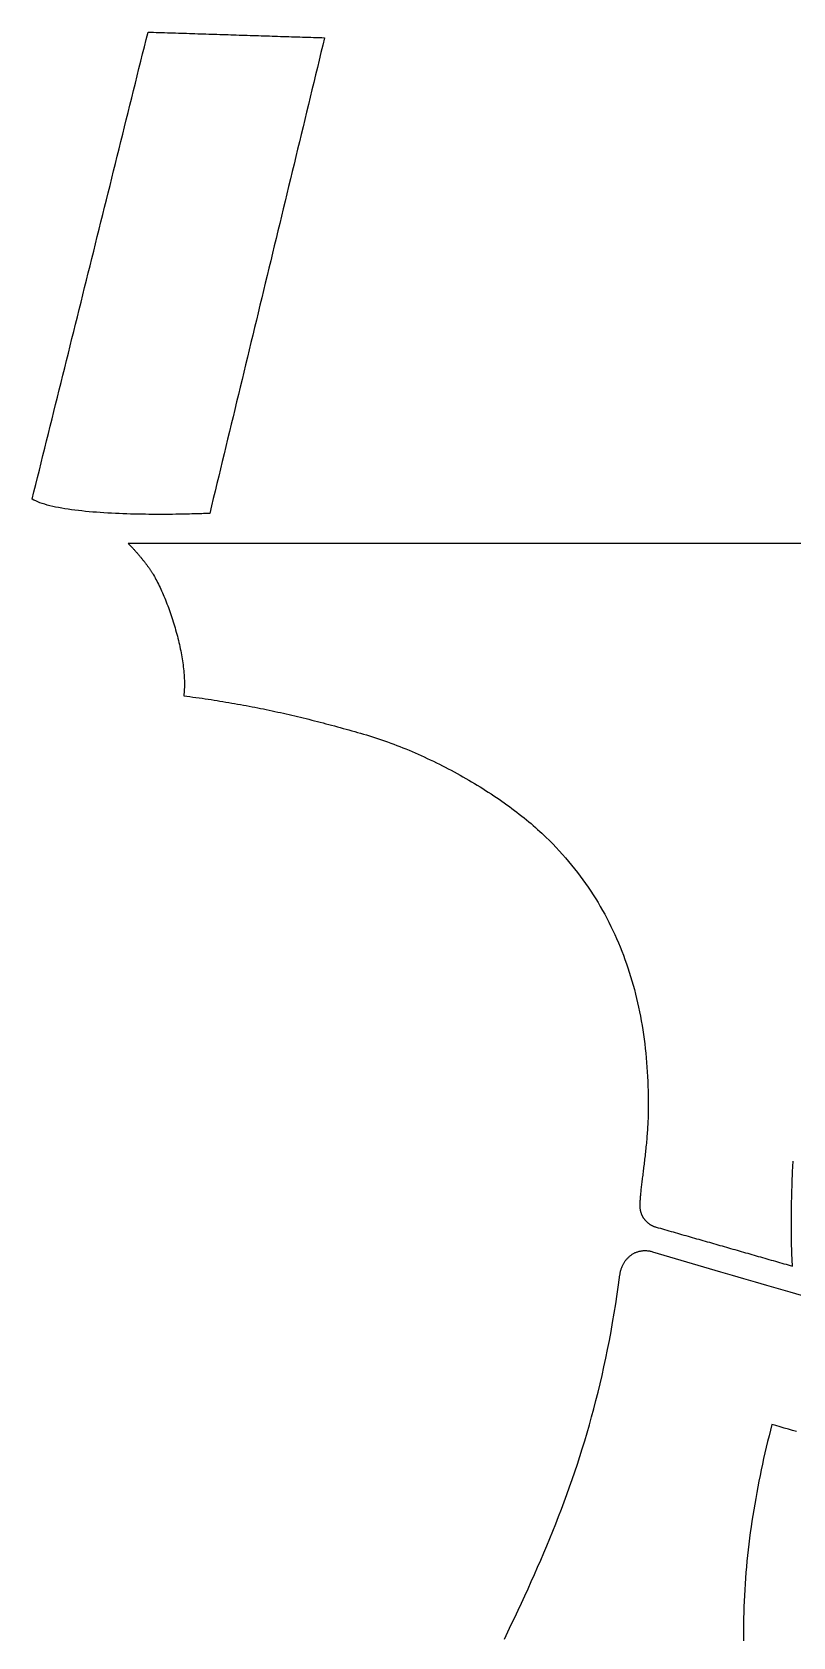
# Model space of a CAD drawing. Header units: millimetres. Extents: x 171 to 295, y -143 to -56.
# Drawn here: x 171.17 to 193.04, y -101.87 to -55.75 of the extents above; entities that cross this region are included whole.
import ezdxf

# ---------------------------------------------------------------- set-up
doc = ezdxf.new("R2010")
doc.units = ezdxf.units.MM

msp = doc.modelspace()

# ---------------------------------------------------------------- linework, layer by layer
msp.add_lwpolyline([(171.173902, -69.17436), (171.225972, -68.964556), (171.278042, -68.754752), (171.330112, -68.544948), (171.382182, -68.335144), (171.434252, -68.12534), (171.486322, -67.915536), (171.538392, -67.705732), (171.590462, -67.495928), (171.642532, -67.286124), (171.694602, -67.07632), (171.746672, -66.866516), (171.798742, -66.656712), (171.850812, -66.446908), (171.902882, -66.237104), (171.954952, -66.0273), (172.007022, -65.817496), (172.059092, -65.607692), (172.111162, -65.397888), (172.163232, -65.188084), (172.215302, -64.97828), (172.267372, -64.768476), (172.319442, -64.558672), (172.371512, -64.348868), (172.423582, -64.139064), (172.475652, -63.92926), (172.527722, -63.719456), (172.579792, -63.509652), (172.631862, -63.299848), (172.683932, -63.090044), (172.736002, -62.88024), (172.788072, -62.670436), (172.840142, -62.460632), (172.892212, -62.250828), (172.944282, -62.041024), (172.996352, -61.83122), (173.048422, -61.621416), (173.100492, -61.411612), (173.152562, -61.201808), (173.204632, -60.992004), (173.256702, -60.7822), (173.308772, -60.572396), (173.360842, -60.362592), (173.412912, -60.152788), (173.464982, -59.942984), (173.517052, -59.73318), (173.569122, -59.523376), (173.621192, -59.313572), (173.673262, -59.103768), (173.725332, -58.893964), (173.777402, -58.68416), (173.829472, -58.474356), (173.881542, -58.264552), (173.933612, -58.054748), (173.985682, -57.844944), (174.037752, -57.63514), (174.089822, -57.425336), (174.141892, -57.215532), (174.193962, -57.005728), (174.246032, -56.795924), (174.298102, -56.58612), (174.350172, -56.376316), (174.402242, -56.166512), (174.454312, -55.956708), (174.506382, -55.746904), (174.58563, -55.749444), (174.664878, -55.751984), (174.744126, -55.754524), (174.823374, -55.757064), (174.902622, -55.759604), (174.98187, -55.762144), (175.061118, -55.764684), (175.140366, -55.767224), (175.219614, -55.769764), (175.298862, -55.772304), (175.37811, -55.774844), (175.457358, -55.777384), (175.536606, -55.779924), (175.615854, -55.782464), (175.695102, -55.785004), (175.77435, -55.787544), (175.853598, -55.790084), (175.932846, -55.792624), (176.012094, -55.795164), (176.091342, -55.797704), (176.17059, -55.800244), (176.249838, -55.802784), (176.329086, -55.805324), (176.408334, -55.807864), (176.487582, -55.810404), (176.56683, -55.812944), (176.646078, -55.815484), (176.725326, -55.818024), (176.804574, -55.820564), (176.883822, -55.823104), (176.96307, -55.825644), (177.042318, -55.828184), (177.121566, -55.830724), (177.200814, -55.833264), (177.280062, -55.835804), (177.35931, -55.838344), (177.438558, -55.840884), (177.517806, -55.843424), (177.597054, -55.845964), (177.676302, -55.848504), (177.75555, -55.851044), (177.834798, -55.853584), (177.914046, -55.856124), (177.993294, -55.858664), (178.072542, -55.861204), (178.15179, -55.863744), (178.231038, -55.866284), (178.310286, -55.868824), (178.389534, -55.871364), (178.468782, -55.873904), (178.54803, -55.876444), (178.627278, -55.878984), (178.706526, -55.881524), (178.785774, -55.884064), (178.865022, -55.886604), (178.94427, -55.889144), (179.023518, -55.891684), (179.102766, -55.894224), (179.182014, -55.896764), (179.261262, -55.899304), (179.34051, -55.901844), (179.419758, -55.904384), (179.499006, -55.906924), (179.578254, -55.909464), (179.526692, -56.123078), (179.47513, -56.336692), (179.423568, -56.550306), (179.372006, -56.76392), (179.320444, -56.977534), (179.268882, -57.191148), (179.21732, -57.404762), (179.165758, -57.618376), (179.114196, -57.83199), (179.062634, -58.045604), (179.011072, -58.259218), (178.95951, -58.472832), (178.907948, -58.686446), (178.856386, -58.90006), (178.804824, -59.113674), (178.753262, -59.327288), (178.7017, -59.540902), (178.650138, -59.754516), (178.598576, -59.96813), (178.547014, -60.181744), (178.495452, -60.395358), (178.44389, -60.608972), (178.392328, -60.822586), (178.340766, -61.0362), (178.289204, -61.249814), (178.237642, -61.463428), (178.18608, -61.677042), (178.134518, -61.890656), (178.082956, -62.10427), (178.031394, -62.317884), (177.979832, -62.531498), (177.92827, -62.745112), (177.876708, -62.958726), (177.825146, -63.17234), (177.773584, -63.385954), (177.722022, -63.599568), (177.67046, -63.813182), (177.618898, -64.026796), (177.567336, -64.24041), (177.515774, -64.454024), (177.464212, -64.667638), (177.41265, -64.881252), (177.361088, -65.094866), (177.309526, -65.30848), (177.257964, -65.522094), (177.206402, -65.735708), (177.15484, -65.949322), (177.103278, -66.162936), (177.051716, -66.37655), (177.000154, -66.590164), (176.948592, -66.803778), (176.89703, -67.017392), (176.845468, -67.231006), (176.793906, -67.44462), (176.742344, -67.658234), (176.690782, -67.871848), (176.63922, -68.085462), (176.587658, -68.299076), (176.536096, -68.51269), (176.484534, -68.726304), (176.432972, -68.939918), (176.38141, -69.153532), (176.329848, -69.367146), (176.278286, -69.58076), (176.275238, -69.581014), (176.266602, -69.581522), (176.252124, -69.58203), (176.232312, -69.582792), (176.207166, -69.583808), (176.176686, -69.585078), (176.14138, -69.586348), (176.101248, -69.587872), (176.05629, -69.589396), (176.007014, -69.591174), (175.953166, -69.592952), (175.895254, -69.59473), (175.833278, -69.596508), (175.767492, -69.598286), (175.69815, -69.600064), (175.625252, -69.601842), (175.548798, -69.603366), (175.469296, -69.60489), (175.386746, -69.60616), (175.301148, -69.60743), (175.21301, -69.608446), (175.122332, -69.609208), (175.029114, -69.609716), (174.933864, -69.60997), (174.836582, -69.60997), (174.737268, -69.609716), (174.636176, -69.609208), (174.53356, -69.608446), (174.429674, -69.607176), (174.324518, -69.605652), (174.218092, -69.60362), (174.110904, -69.601334), (174.002954, -69.59854), (173.894496, -69.595238), (173.78553, -69.591428), (173.67631, -69.58711), (173.566836, -69.582284), (173.457616, -69.57695), (173.34865, -69.571108), (173.239938, -69.564504), (173.131734, -69.557392), (173.024292, -69.549518), (172.917866, -69.541136), (172.812456, -69.531992), (172.708062, -69.522086), (172.605192, -69.511418), (172.503846, -69.499988), (172.404024, -69.487796), (172.306234, -69.474842), (172.210476, -69.461126), (172.11675, -69.446648), (172.025564, -69.431154), (171.936918, -69.414898), (171.850812, -69.397626), (171.7675, -69.379338), (171.687236, -69.360034), (171.610274, -69.339968), (171.536614, -69.318886), (171.466256, -69.296788), (171.399708, -69.273674), (171.33697, -69.24929), (171.278042, -69.22389), (171.223432, -69.197474)], close=True)
for points in [[(193.518028, -70.442836), (192.97396, -70.442836), (192.429892, -70.442836), (191.885824, -70.442836), (191.341756, -70.442836), (190.797688, -70.442836), (190.25362, -70.442836), (189.709552, -70.442836), (189.165484, -70.442836), (188.621416, -70.442836), (188.077348, -70.442836), (187.53328, -70.442836), (186.989212, -70.442836), (186.445144, -70.442836), (185.901076, -70.442836), (185.357008, -70.442836), (184.81294, -70.442836), (184.268872, -70.442836), (183.724804, -70.442836), (183.180736, -70.442836), (182.636668, -70.442836), (182.0926, -70.442836), (181.548532, -70.442836), (181.004464, -70.442836), (180.460396, -70.442836), (179.916328, -70.442836), (179.37226, -70.442836), (178.828192, -70.442836), (178.284124, -70.442836), (177.740056, -70.442836), (177.195988, -70.442836), (176.65192, -70.442836), (176.107852, -70.442836), (175.563784, -70.442836), (175.019716, -70.442836), (174.475648, -70.442836), (173.93158, -70.442836), (173.941994, -70.452996), (173.952662, -70.46341), (173.96333, -70.474078), (173.974252, -70.485), (173.985428, -70.496176), (173.996604, -70.507606), (174.008034, -70.51929), (174.019464, -70.531228), (174.031148, -70.54342), (174.043086, -70.555866), (174.055024, -70.568566), (174.066962, -70.58152), (174.079154, -70.594728), (174.091346, -70.60819), (174.103792, -70.621652), (174.116238, -70.635368), (174.128684, -70.649338), (174.141384, -70.663308), (174.154084, -70.677532), (174.166784, -70.69201), (174.179484, -70.706488), (174.192184, -70.72122), (174.205138, -70.735952), (174.218092, -70.750938), (174.231046, -70.765924), (174.244, -70.781164), (174.256954, -70.796404), (174.269908, -70.811644), (174.282862, -70.827138), (174.295816, -70.842632), (174.30877, -70.858126), (174.32147, -70.87362), (174.33417, -70.889368), (174.34687, -70.905116), (174.35957, -70.920864), (174.372016, -70.936612), (174.384462, -70.95236), (174.396908, -70.968108), (174.4091, -70.983856), (174.421292, -70.999604), (174.433484, -71.015352), (174.445422, -71.0311), (174.45736, -71.046594), (174.469044, -71.062088), (174.480728, -71.077582), (174.492158, -71.093076), (174.503334, -71.10857), (174.51451, -71.12381), (174.525432, -71.13905), (174.5361, -71.15429), (174.546768, -71.169276), (174.557182, -71.184262), (174.567342, -71.198994), (174.577248, -71.213726), (174.587154, -71.228204), (174.596806, -71.242682), (174.606204, -71.256906), (174.615348, -71.270876), (174.624238, -71.284846), (174.632874, -71.298562), (174.641256, -71.312024), (174.649384, -71.325232), (174.657258, -71.33844), (174.664624, -71.351394), (174.687992, -71.392542), (174.71136, -71.43496), (174.734728, -71.478394), (174.758096, -71.522844), (174.78121, -71.56831), (174.804324, -71.614792), (174.827438, -71.662036), (174.850298, -71.710296), (174.873158, -71.759318), (174.895764, -71.809102), (174.91837, -71.859902), (174.940722, -71.911464), (174.96282, -71.963534), (174.984918, -72.016366), (175.006762, -72.06996), (175.028352, -72.124062), (175.049688, -72.178926), (175.07077, -72.234298), (175.091598, -72.290178), (175.112172, -72.346566), (175.132492, -72.403462), (175.152558, -72.460612), (175.17237, -72.51827), (175.191674, -72.576436), (175.210724, -72.634856), (175.229266, -72.69353), (175.247554, -72.752458), (175.265334, -72.81164), (175.28286, -72.871076), (175.299878, -72.930766), (175.316642, -72.990456), (175.332898, -73.050146), (175.348646, -73.11009), (175.363886, -73.170034), (175.378618, -73.229978), (175.392842, -73.289922), (175.406558, -73.349866), (175.419766, -73.409556), (175.432466, -73.469246), (175.444658, -73.528682), (175.456088, -73.587864), (175.46701, -73.647046), (175.477424, -73.705974), (175.487076, -73.764394), (175.49622, -73.82256), (175.504602, -73.880472), (175.512476, -73.937876), (175.519588, -73.995026), (175.525938, -74.051668), (175.53178, -74.107802), (175.53686, -74.163428), (175.541178, -74.218546), (175.544734, -74.273156), (175.547528, -74.327004), (175.54956, -74.380344), (175.55083, -74.432922), (175.551338, -74.484738), (175.55083, -74.535792), (175.54956, -74.586084), (175.547528, -74.635614), (175.54448, -74.684382), (175.54067, -74.732134), (175.535844, -74.779124), (175.530256, -74.825098), (175.619156, -74.836528), (175.707548, -74.847958), (175.795686, -74.859642), (175.883316, -74.87158), (175.970692, -74.883772), (176.057814, -74.896218), (176.144428, -74.908664), (176.230788, -74.921364), (176.316894, -74.934318), (176.402746, -74.947526), (176.48809, -74.960988), (176.57318, -74.97445), (176.658016, -74.988166), (176.742598, -75.002136), (176.826926, -75.01636), (176.911, -75.030838), (176.99482, -75.04557), (177.078386, -75.060302), (177.161952, -75.075288), (177.245264, -75.090528), (177.328322, -75.106022), (177.411126, -75.12177), (177.49393, -75.137518), (177.57648, -75.15352), (177.658776, -75.169776), (177.741072, -75.186286), (177.823114, -75.20305), (177.905156, -75.220068), (177.986944, -75.23734), (178.068732, -75.254612), (178.15052, -75.272138), (178.232054, -75.289918), (178.313588, -75.307952), (178.395122, -75.32624), (178.476656, -75.344782), (178.55819, -75.363324), (178.63947, -75.38212), (178.72075, -75.40117), (178.80203, -75.420474), (178.88331, -75.440032), (178.964844, -75.459844), (179.046378, -75.47991), (179.127912, -75.499976), (179.209446, -75.520296), (179.29098, -75.54087), (179.372768, -75.561698), (179.454556, -75.58278), (179.536344, -75.604116), (179.618386, -75.625706), (179.700428, -75.64755), (179.782724, -75.669394), (179.86502, -75.691492), (179.94757, -75.713844), (180.03012, -75.73645), (180.112924, -75.75931), (180.195982, -75.782424), (180.27904, -75.805792), (180.362352, -75.829414), (180.445918, -75.85329), (180.529738, -75.877166), (180.613812, -75.901296), (180.69814, -75.92568), (180.782722, -75.950318), (180.867558, -75.97521), (180.954426, -76.002134), (181.041548, -76.030074), (181.128924, -76.058776), (181.2163, -76.08824), (181.30393, -76.118466), (181.39156, -76.149454), (181.479444, -76.181458), (181.567328, -76.214224), (181.655212, -76.247752), (181.743096, -76.282042), (181.83098, -76.317094), (181.918864, -76.352654), (182.006748, -76.388976), (182.094632, -76.42606), (182.182262, -76.463906), (182.269892, -76.50226), (182.357268, -76.541376), (182.444644, -76.581), (182.531766, -76.621386), (182.618634, -76.66228), (182.705248, -76.703936), (182.791862, -76.7461), (182.878222, -76.788772), (182.964328, -76.832206), (183.049926, -76.876148), (183.13527, -76.920598), (183.22036, -76.965556), (183.304942, -77.011022), (183.38927, -77.056996), (183.47309, -77.103478), (183.556656, -77.150468), (183.639714, -77.197966), (183.722264, -77.245972), (183.804306, -77.294232), (183.88584, -77.343), (183.966866, -77.392276), (184.047384, -77.441806), (184.127394, -77.491844), (184.206896, -77.542136), (184.285636, -77.592936), (184.363868, -77.64399), (184.441338, -77.695298), (184.5183, -77.747114), (184.5945, -77.799184), (184.669938, -77.851508), (184.744614, -77.904086), (184.818528, -77.956918), (184.89168, -78.010004), (184.96407, -78.063344), (185.035698, -78.116938), (185.106564, -78.170786), (185.176414, -78.224888), (185.245502, -78.279244), (185.313574, -78.333854), (185.380884, -78.388464), (185.447178, -78.443328), (185.512456, -78.498446), (185.576718, -78.553564), (185.640218, -78.608936), (185.702702, -78.664308), (185.763916, -78.71968), (185.824114, -78.775306), (185.883296, -78.830932), (185.941462, -78.886558), (186.040522, -78.98384), (186.13755, -79.082138), (186.2328, -79.181198), (186.326018, -79.28102), (186.417458, -79.381858), (186.506866, -79.483458), (186.594496, -79.58582), (186.680348, -79.689198), (186.764168, -79.793338), (186.84621, -79.89824), (186.926474, -80.003904), (187.00496, -80.110584), (187.081668, -80.218026), (187.156598, -80.32623), (187.22975, -80.435196), (187.301124, -80.544924), (187.37072, -80.655414), (187.438538, -80.766666), (187.504578, -80.87868), (187.569094, -80.991456), (187.631832, -81.104994), (187.692792, -81.219294), (187.752228, -81.334356), (187.809886, -81.45018), (187.86602, -81.566512), (187.920376, -81.683606), (187.973208, -81.801462), (188.024262, -81.92008), (188.073792, -82.03946), (188.121798, -82.159348), (188.168026, -82.279998), (188.21273, -82.40141), (188.25591, -82.52333), (188.297566, -82.646012), (188.337698, -82.769202), (188.376306, -82.893154), (188.41339, -83.017614), (188.44895, -83.142836), (188.482986, -83.268566), (188.515498, -83.395058), (188.546486, -83.522058), (188.576204, -83.64982), (188.604398, -83.77809), (188.631068, -83.906868), (188.656468, -84.036408), (188.680344, -84.166456), (188.70295, -84.297012), (188.724032, -84.42833), (188.743844, -84.560156), (188.762386, -84.69249), (188.779404, -84.825332), (188.795152, -84.958682), (188.80963, -85.09254), (188.822838, -85.226906), (188.834522, -85.36178), (188.844936, -85.497162), (188.85408, -85.633052), (188.861954, -85.76945), (188.868558, -85.906356), (188.873892, -86.04377), (188.87821, -86.181692), (188.881258, -86.320122), (188.883036, -86.45906), (188.883544, -86.598506), (188.88329, -86.654386), (188.882782, -86.710012), (188.88202, -86.765638), (188.88075, -86.821264), (188.879226, -86.876636), (188.877448, -86.932008), (188.875416, -86.987126), (188.87313, -87.042244), (188.87059, -87.097108), (188.867796, -87.151718), (188.864748, -87.206074), (188.861446, -87.26043), (188.85789, -87.314532), (188.85408, -87.36838), (188.850016, -87.421974), (188.845698, -87.475314), (188.84138, -87.5284), (188.836808, -87.581232), (188.831982, -87.63381), (188.827156, -87.686134), (188.822076, -87.73795), (188.816996, -87.789512), (188.811662, -87.84082), (188.806328, -87.89162), (188.800994, -87.942166), (188.795406, -87.992204), (188.789818, -88.041988), (188.78423, -88.091264), (188.778642, -88.140032), (188.773054, -88.188546), (188.767212, -88.236552), (188.76137, -88.28405), (188.755528, -88.33104), (188.749686, -88.377522), (188.744098, -88.423496), (188.73851, -88.468962), (188.732922, -88.51392), (188.727334, -88.55837), (188.721746, -88.602312), (188.716412, -88.645746), (188.711078, -88.688418), (188.705744, -88.730582), (188.700664, -88.772238), (188.695584, -88.813132), (188.690758, -88.853518), (188.685932, -88.893142), (188.68136, -88.932258), (188.677042, -88.970612), (188.672724, -89.008204), (188.66866, -89.045288), (188.66485, -89.08161), (188.661294, -89.11717), (188.657992, -89.151968), (188.654944, -89.186004), (188.65215, -89.219278), (188.64961, -89.25179), (188.647324, -89.28354), (188.645292, -89.314528), (188.643514, -89.344754), (188.64199, -89.373964), (188.64072, -89.402412), (188.639958, -89.430098), (188.63945, -89.456768), (188.639196, -89.482676), (188.63945, -89.496138), (188.639958, -89.5096), (188.64072, -89.523062), (188.641736, -89.53627), (188.643006, -89.549478), (188.64453, -89.562686), (188.646308, -89.575894), (188.64834, -89.588848), (188.650626, -89.601802), (188.653166, -89.614756), (188.65596, -89.627456), (188.659008, -89.640156), (188.66231, -89.652856), (188.665866, -89.665302), (188.669676, -89.677748), (188.67374, -89.68994), (188.678058, -89.702132), (188.68263, -89.71407), (188.687456, -89.726008), (188.692536, -89.737946), (188.69787, -89.74963), (188.703204, -89.761314), (188.708792, -89.772744), (188.714634, -89.784174), (188.72073, -89.79535), (188.72708, -89.806526), (188.733684, -89.817448), (188.740542, -89.828116), (188.747654, -89.838784), (188.754766, -89.849198), (188.762132, -89.859612), (188.769752, -89.869772), (188.777626, -89.879678), (188.785754, -89.889584), (188.793882, -89.899236), (188.802264, -89.908634), (188.8109, -89.918032), (188.81979, -89.927176), (188.82868, -89.936066), (188.837824, -89.944956), (188.847222, -89.953592), (188.856874, -89.961974), (188.866526, -89.970356), (188.876432, -89.978484), (188.886592, -89.986358), (188.896752, -89.993978), (188.907166, -90.001344), (188.917834, -90.00871), (188.928502, -90.015822), (188.939424, -90.02268), (188.950346, -90.029284), (188.961522, -90.035634), (188.972952, -90.04173), (188.984382, -90.047572), (188.996066, -90.053414), (189.00775, -90.059002), (189.019688, -90.064336), (189.03188, -90.069416), (189.044072, -90.074242), (189.056518, -90.078814), (189.068964, -90.083132), (189.081664, -90.087196), (189.094364, -90.091006), (189.107318, -90.094562), (189.168532, -90.112088), (189.229746, -90.129614), (189.29096, -90.14714), (189.352174, -90.164666), (189.413388, -90.182192), (189.474602, -90.199718), (189.535816, -90.217244), (189.59703, -90.23477), (189.658244, -90.252296), (189.719458, -90.269822), (189.780672, -90.287348), (189.841886, -90.304874), (189.9031, -90.3224), (189.964314, -90.339926), (190.025528, -90.357452), (190.086742, -90.374978), (190.147956, -90.392504), (190.20917, -90.41003), (190.270384, -90.427556), (190.331598, -90.445082), (190.392812, -90.462608), (190.454026, -90.480134), (190.51524, -90.49766), (190.576454, -90.515186), (190.637668, -90.532712), (190.698882, -90.550238), (190.760096, -90.567764), (190.82131, -90.58529), (190.882524, -90.602816), (190.943738, -90.620342), (191.004952, -90.637868), (191.066166, -90.655394), (191.12738, -90.67292), (191.188594, -90.690446), (191.249808, -90.707972), (191.311022, -90.725498), (191.372236, -90.743024), (191.43345, -90.76055), (191.494664, -90.778076), (191.555878, -90.795602), (191.617092, -90.813128), (191.678306, -90.830654), (191.73952, -90.84818), (191.800734, -90.865706), (191.861948, -90.883232), (191.923162, -90.900758), (191.984376, -90.918284), (192.04559, -90.93581), (192.106804, -90.953336), (192.168018, -90.970862), (192.229232, -90.988388), (192.290446, -91.005914), (192.35166, -91.02344), (192.412874, -91.040966), (192.474088, -91.058492), (192.535302, -91.076018), (192.596516, -91.093544), (192.65773, -91.11107), (192.718944, -91.128596), (192.780158, -91.146122), (192.841372, -91.163648), (192.902586, -91.181174), (192.9638, -91.1987), (193.025014, -91.216226), (193.011806, -90.855292), (193.002662, -90.500708), (192.997328, -90.152728), (192.995804, -89.811098), (192.99809, -89.475818), (193.003932, -89.146888), (193.01333, -88.824308), (193.02603, -88.507824), (193.042286, -88.197436)], [(184.747662, -101.935788), (184.847738, -101.72827), (184.946798, -101.52126), (185.044842, -101.314758), (185.14187, -101.108764), (185.237882, -100.903024), (185.332878, -100.697284), (185.426858, -100.491544), (185.519822, -100.285804), (185.61177, -100.080064), (185.702448, -99.87407), (185.79211, -99.667568), (185.880502, -99.460812), (185.967878, -99.253548), (186.053984, -99.045522), (186.13882, -98.836734), (186.222386, -98.627184), (186.304682, -98.416618), (186.385708, -98.205036), (186.465464, -97.992438), (186.54395, -97.77857), (186.621166, -97.563432), (186.697112, -97.34677), (186.771534, -97.128584), (186.844686, -96.908874), (186.916314, -96.687386), (186.986672, -96.46412), (187.055506, -96.239076), (187.12307, -96.012), (187.18911, -95.782892), (187.253626, -95.551498), (187.316618, -95.317818), (187.378086, -95.081852), (187.43803, -94.843346), (187.496196, -94.6023), (187.552838, -94.35846), (187.607956, -94.111826), (187.66155, -93.862398), (187.713366, -93.609922), (187.763658, -93.354398), (187.812172, -93.095572), (187.858908, -92.833698), (187.903866, -92.568268), (187.9473, -92.299536), (187.988956, -92.027248), (188.028834, -91.75115), (188.066934, -91.471242), (188.070236, -91.447874), (188.074046, -91.42476), (188.078364, -91.4019), (188.08319, -91.379548), (188.088524, -91.35745), (188.094366, -91.335606), (188.100716, -91.314016), (188.107574, -91.292934), (188.11494, -91.272106), (188.12256, -91.251532), (188.130688, -91.231466), (188.139324, -91.211654), (188.148214, -91.192096), (188.157612, -91.173046), (188.167518, -91.15425), (188.177678, -91.135962), (188.188346, -91.117928), (188.199268, -91.100402), (188.210698, -91.08313), (188.222382, -91.066366), (188.234574, -91.049856), (188.24702, -91.033854), (188.259974, -91.01836), (188.273182, -91.00312), (188.286644, -90.988388), (188.300614, -90.974164), (188.314838, -90.960194), (188.329316, -90.946732), (188.344048, -90.933778), (188.359288, -90.921332), (188.374782, -90.90914), (188.39053, -90.897456), (188.406532, -90.88628), (188.422788, -90.875612), (188.439298, -90.865452), (188.456062, -90.8558), (188.47308, -90.846656), (188.490352, -90.83802), (188.507878, -90.829638), (188.525658, -90.821764), (188.543692, -90.814398), (188.56198, -90.80754), (188.580522, -90.801444), (188.599064, -90.795856), (188.61786, -90.790776), (188.63691, -90.786204), (188.656214, -90.78214), (188.675518, -90.778584), (188.695076, -90.775536), (188.714634, -90.772996), (188.734446, -90.771218), (188.754512, -90.769948), (188.774578, -90.769186), (188.794898, -90.769186), (188.815218, -90.769694), (188.835538, -90.77071), (188.856112, -90.772488), (188.876686, -90.774774), (188.897514, -90.777568), (188.918342, -90.781124), (188.93917, -90.785188), (188.959998, -90.790014), (188.98108, -90.795348), (189.002162, -90.801444), (189.32652, -90.898218), (189.65164, -90.994738), (189.977776, -91.091258), (190.304674, -91.187524), (190.632334, -91.28379), (190.960756, -91.379802), (191.28994, -91.475814), (191.619886, -91.571572), (191.950594, -91.66733), (192.282064, -91.762834), (192.614042, -91.858338), (192.946782, -91.953588), (193.28003, -92.048838)], [(193.147188, -95.97136), (193.028316, -95.937578), (192.909444, -95.903796), (192.790572, -95.870014), (192.671954, -95.836232), (192.553336, -95.80245), (192.434718, -95.768668), (192.393062, -95.931228), (192.352168, -96.094042), (192.31229, -96.256856), (192.273428, -96.419924), (192.235582, -96.582992), (192.198752, -96.746314), (192.162938, -96.909636), (192.12814, -97.073212), (192.094358, -97.236788), (192.061592, -97.400364), (192.029842, -97.564194), (191.999108, -97.728024), (191.96939, -97.891854), (191.940942, -98.055938), (191.91351, -98.220022), (191.887348, -98.384106), (191.862202, -98.54819), (191.838326, -98.712274), (191.815466, -98.876358), (191.793876, -99.040442), (191.773556, -99.204526), (191.754252, -99.36861), (191.736218, -99.532694), (191.719454, -99.696778), (191.70396, -99.860862), (191.689736, -100.024946), (191.676782, -100.18903), (191.665098, -100.35286), (191.654684, -100.51669), (191.64554, -100.68052), (191.63792, -100.84435), (191.63157, -101.007926), (191.62649, -101.171502), (191.622934, -101.334824), (191.620648, -101.498146), (191.619886, -101.661468), (191.620648, -101.824536), (191.62268, -101.98735)]]:
    msp.add_lwpolyline(points)

doc.saveas('drawing.dxf')
